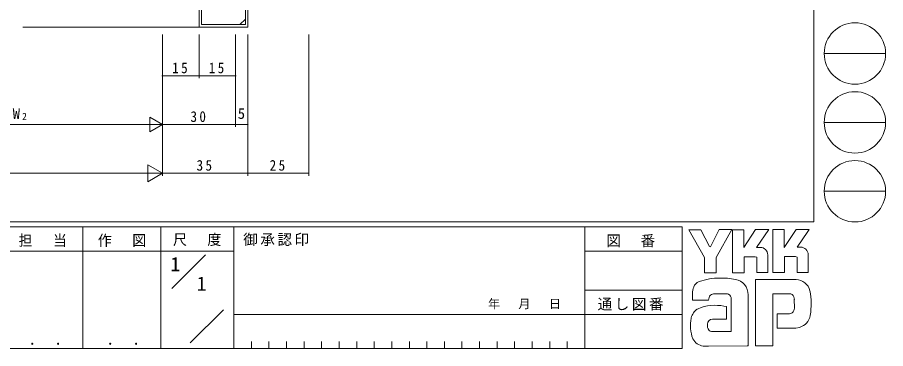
# Model space of a CAD drawing. Units: millimetres, scale not verified. Extents: x -594 to 539, y -420 to 386.
# Drawn here: x 183.1 to 539.5, y -420 to -284 of the extents above; entities that cross this region are included whole.
import ezdxf
from ezdxf.enums import TextEntityAlignment as Align

# ---------------------------------------------------------------- set-up
doc = ezdxf.new("R2010")
doc.units = ezdxf.units.MM
doc.header["$LTSCALE"] = 2
for name, color, linetype, lineweight in [('0-1_YKK_ZWAK', 7, 'Continuous', 9), ('0-5_YSS_K', 3, 'Continuous', 9), ('0-7_YKK_D', 6, 'Continuous', 9)]:
    doc.layers.add(name, color=color, linetype=linetype, lineweight=lineweight)
doc.layers.add('0-2_USER1', color=7, linetype='Continuous')
doc.styles.add('ＭＳ ゴシック', font='')
doc.styles.get('ＭＳ ゴシック').set_extended_font_data('MS Gothic')

msp = doc.modelspace()

# ---------------------------------------------------------------- linework, layer by layer
at = {"layer": '0-1_YKK_ZWAK'}
for p, q in [((510, 382), (510, -368)), ((514.252, -298.84), (539.452, -298.84)), ((514.252, -327.12), (539.452, -327.12)), ((514.252, -355.4), (539.452, -355.4)), ((510, -368), (-590, -368)), ((456, -370), (-590, -370)), ((210, -370), (210, -420)), ((242, -370), (242, -420)), ((272, -370), (272, -420)), ((416, -370), (416, -420)), ((456, -370), (456, -420)), ((458.624, -371.294), (463.644, -371.294)), ((465.188, -382.569), (458.624, -371.294)), ((471.194, -371.14), (467.544, -378.245)), ((476.657, -388.902), (476.657, -371.178)), ((493.106, -371.024), (497.778, -371.024)), ((493.106, -388.748), (493.106, -371.024)), ((502.682, -371.024), (508.088, -371.024)), ((507.548, -371.951), (503.088, -378.322)), ((508.088, -371.024), (507.548, -371.951)), ((243.406, -379.999), (146, -379.999)), ((243.406, -379.999), (272, -379.999)), ((416, -380), (456, -380)), ((487.97, -378.438), (486.486, -378.438)), ((504.572, -378.322), (503.088, -378.322)), ((246.529, -395.337), (260.376, -381.49)), ((485.963, -382.26), (481.406, -382.26)), ((491.06, -381.527), (491.06, -388.786)), ((497.971, -382.222), (497.971, -388.748)), ((502.528, -382.222), (497.971, -382.222)), ((503.146, -382.453), (502.528, -382.222)), ((503.146, -388.709), (503.146, -382.453)), ((507.663, -381.527), (507.663, -388.709)), ((502.605, -391.566), (486.04, -391.566)), ((486.04, -391.566), (486.04, -418.866)), ((497.971, -388.748), (493.106, -388.748)), ((503.146, -388.637), (503.218, -388.709)), ((507.663, -388.709), (503.146, -388.709)), ((416, -395.999), (456, -395.999)), ((460.169, -400.1), (460.169, -397.344)), ((474.494, -397.436), (469.212, -397.536)), ((476.039, -412.958), (476.039, -399.057)), ((483.028, -397.976), (483.028, -418.828)), ((493.222, -397.513), (499.863, -397.513)), ((493.222, -418.866), (493.222, -397.513)), ((466.81, -400.1), (460.169, -400.1)), ((501.962, -399.652), (501.987, -403.415)), ((254.103, -417.636), (267.709, -404.03)), ((272, -406), (416, -406)), ((456, -405.999), (416, -405.999)), ((494.96, -405.699), (494.96, -411.607)), ((500.018, -405.699), (494.96, -405.699)), ((474.108, -407.9), (468.402, -407.907)), ((468.007, -412.958), (476.039, -412.958)), ((475.421, -412.958), (475.923, -412.958)), ((476.039, -412.957), (476.04, -412.958)), ((494.96, -411.607), (502.566, -411.607)), ((502.566, -411.607), (504.111, -411.259)), ((-590, -420), (456, -420)), ((279.2, -417), (279.2, -420)), ((286.4, -417), (286.4, -420)), ((293.6, -417), (293.6, -420)), ((300.8, -417), (300.8, -420)), ((308, -417), (308, -420)), ((315.2, -417), (315.2, -420)), ((322.4, -417), (322.4, -420)), ((329.6, -417), (329.6, -420)), ((336.8, -417), (336.8, -420)), ((344, -417), (344, -420)), ((351.2, -417), (351.2, -420)), ((358.4, -417), (358.4, -420)), ((365.6, -417), (365.6, -420)), ((372.8, -417), (372.8, -420)), ((380, -417), (380, -420)), ((387.2, -417), (387.2, -420)), ((394.4, -417), (394.4, -420)), ((401.6, -417), (401.6, -420)), ((408.8, -417), (408.8, -420)), ((466.81, -418.944), (464.686, -418.944)), ((482.564, -418.905), (466.81, -418.944)), ((483.028, -418.828), (482.564, -418.905))]:
    msp.add_line(p, q, dxfattribs=at)
for points in [[(463.644, -371.294), (467.235, -378.013), (467.544, -378.245)], [(471.194, -371.14), (476.374, -371.14), (469.899, -382.608)], [(476.657, -371.178), (481.252, -371.178), (481.252, -378.462), (486.078, -371.101)], [(486.078, -371.101), (491.543, -371.101), (486.486, -378.438)], [(497.778, -371.024), (497.778, -378.441), (502.682, -371.024)], [(469.899, -382.608), (469.899, -388.941), (465.188, -388.941), (465.188, -382.569)], [(481.406, -382.26), (481.406, -388.902), (476.657, -388.902)], [(491.06, -388.786), (486.58, -388.786), (486.58, -382.492), (485.963, -382.26)], [(473.104, -402.533), (474.108, -402.764), (474.108, -407.9)], [(486.04, -418.866), (492.102, -418.866), (493.222, -418.866)]]:
    msp.add_lwpolyline(points, dxfattribs=at)
for centre in [(526.852, -298.84), (526.852, -327.12), (526.852, -355.4)]:
    msp.add_circle(centre, 12.6, dxfattribs=at)
for centre, radius, start, end in [((487.97, -381.527), 3.089, 0.00165, 89.99603), ((504.572, -381.411), 3.089, 0.00165, 89.99603), ((471.317, -416.287), 25.257, 89.89165, 109.30847), ((472.059, -420.662), 29.64, 78.78009, 91.46938), ((476.758, -397.852), 6.355, 40.66422, 80.31693), ((502.388, -397.772), 6.202, 14.44571, 87.08746), ((467.37, -397.379), 7.196, 158.41083, 179.71774), ((464.009, -395.793), 3.491, 109.02126, 161.51263), ((476.441, -397.836), 6.588, 358.78058, 38.76563), ((469.822, -400.01), 3.013, 138.46381, 181.71359), ((469.021, -399.958), 2.43, 85.50551, 126.78038), ((473.794, -399.649), 2.321, 14.75519, 72.44994), ((500.093, -399.256), 1.756, 16.43123, 96.91661), ((496.759, -400.297), 5.248, 4.93422, 17.03551), ((479.094, -401.696), 29.8, 350.99026, 10.67624), ((469.601, -421.22), 19.013, 79.38097, 112.05824), ((465.181, -408.468), 5.583, 121.8271, 169.08475), ((500.019, -403.834), 1.865, 269.95467, 342.90144), ((496.728, -402.916), 5.281, 343.6902, 354.75362), ((475.213, -410.564), 15.832, 168.76372, 199.80078), ((468.414, -409.97), 2.064, 90.33952, 178.03638), ((502.479, -405.35), 6.13, 285.4429, 349.90448), ((469.689, -410.469), 3.384, 171.08202, 216.71922), ((468.357, -410.807), 2.18, 230.97279, 260.7549), ((465.2, -413.489), 5.461, 207.31435, 263.59464)]:
    msp.add_arc(centre, radius, start, end, dxfattribs=at)
at = {"layer": '0-5_YSS_K'}
for p, q in [((257.7, -198.5), (257.7, -288)), ((258.7, -287), (258.7, -199.5)), ((276.7, -279), (276.7, -287)), ((277.7, -278), (277.7, -288)), ((276.701, -284.784), (274.485, -287)), ((257.7, -288), (185.45, -288)), ((257.7, -288), (277.7, -288)), ((276.7, -287), (258.7, -287))]:
    msp.add_line(p, q, dxfattribs=at)
at = {"layer": '0-7_YKK_D'}
for p, q in [((242.7, -291), (242.7, -349)), ((242.7, -291), (242.7, -309)), ((242.7, -291), (242.7, -329)), ((242.7, -291), (242.7, -329)), ((242.7, -291), (242.7, -349)), ((257.7, -291), (257.7, -309)), ((257.7, -291), (257.7, -309)), ((272.7, -291), (272.7, -329)), ((272.7, -291), (272.7, -309)), ((272.7, -291), (272.7, -329)), ((277.7, -291), (277.7, -349)), ((277.7, -291), (277.7, -349)), ((277.7, -291), (277.7, -329)), ((302.7, -291), (302.7, -349)), ((242.7, -308), (257.7, -308)), ((257.7, -308), (272.7, -308)), ((237.504, -325), (237.504, -331)), ((242.7, -328), (237.504, -325)), ((131.2, -328), (236.7, -328)), ((242.7, -328), (232.308, -328)), ((242.7, -328), (237.504, -331)), ((272.7, -328), (242.7, -328)), ((272.7, -328), (277.7, -328)), ((236.638, -344.5), (236.638, -351.5)), ((242.7, -348), (236.638, -344.5)), ((-20.3, -348), (235.7, -348)), ((242.7, -348), (230.576, -348)), ((242.7, -348), (236.638, -351.5)), ((242.7, -348), (277.7, -348)), ((277.7, -348), (302.7, -348))]:
    msp.add_line(p, q, dxfattribs=at)
for centre, start, end in [((242.7, -308), 0, 180), ((242.7, -308), 180, 0), ((257.7, -308), 0, 180), ((257.7, -308), 0, 180), ((257.7, -308), 180, 0), ((257.7, -308), 180, 0), ((272.7, -308), 0, 180), ((272.7, -308), 180, 0), ((272.7, -328), 0, 180), ((272.7, -328), 0, 180), ((272.7, -328), 180, 0), ((272.7, -328), 180, 0), ((277.7, -328), 0, 180), ((277.7, -328), 180, 0), ((277.7, -348), 0, 180), ((277.7, -348), 0, 180), ((277.7, -348), 180, 0), ((277.7, -348), 180, 0), ((302.7, -348), 0, 180), ((302.7, -348), 180, 0)]:
    msp.add_arc(centre, 0.106, start, end, dxfattribs=at)

# ---------------------------------------------------------------- texts
at = {"layer": '0-1_YKK_ZWAK', "color": 4, "style": 'ＭＳ ゴシック'}
msp.add_text('年   月   日', height=3.666, dxfattribs=at).set_placement((376.252, -404.527), align=Align.BOTTOM_LEFT)
at = {"layer": '0-1_YKK_ZWAK', "char_height": 4.399, "attachment_point": 7, "style": 'ＭＳ ゴシック'}
for s, insert in [('\\T1.24;\\W0.95;担\\~\\~当', (183.649, -378.257)), ('\\T1.24;\\W0.95;作\\~\\~図', (216.171, -378.231)), ('\\T1.24;\\W0.95;尺\\~\\~度', (247.018, -377.91)), ('\\T1.17;御承認印', (275.81, -377.904)), ('\\T1.17;図\u3000番', (424.854, -378.374)), ('\\T1.17;通し図番', (421.255, -404.406)), ('\\T1.24;\\W0.95;\\~．\\~．', (184.364, -418.494)), ('\\T1.24;\\W0.95;\\~．\\~．', (216.364, -418.494))]:
    msp.add_mtext(s, dxfattribs=dict(at, insert=insert))
at = {"layer": '0-2_USER1', "style": 'ＭＳ ゴシック'}
for p in [(246, -389.999), (256.762, -397.999)]:
    msp.add_text('1', height=5.865, dxfattribs=at).set_placement(p, align=Align.BOTTOM_LEFT)
at = {"layer": '0-7_YKK_D', "color": 7, "style": 'ＭＳ ゴシック'}
for s, p in [('W', (181.23, -327)), ('5', (273.6, -327))]:
    msp.add_text(s, height=4.399, dxfattribs=at).set_placement(p, align=Align.BOTTOM_LEFT)
at = {"layer": '0-7_YKK_D', "color": 4, "style": 'ＭＳ ゴシック'}
msp.add_text('2', height=2.933, dxfattribs=at).set_placement((185.07, -327), align=Align.BOTTOM_LEFT)
at = {"layer": '0-7_YKK_D', "color": 7, "char_height": 4.399, "attachment_point": 7, "style": 'ＭＳ ゴシック'}
for s, insert in [('\\T1.36;\\W0.9;15', (246.68, -307)), ('\\T1.36;\\W0.9;15', (261.68, -307)), ('\\T1.36;\\W0.9;30', (254.18, -327)), ('\\T1.36;\\W0.9;35', (256.68, -347)), ('\\T1.36;\\W0.9;25', (286.68, -347))]:
    msp.add_mtext(s, dxfattribs=dict(at, insert=insert))

doc.saveas('drawing.dxf')
